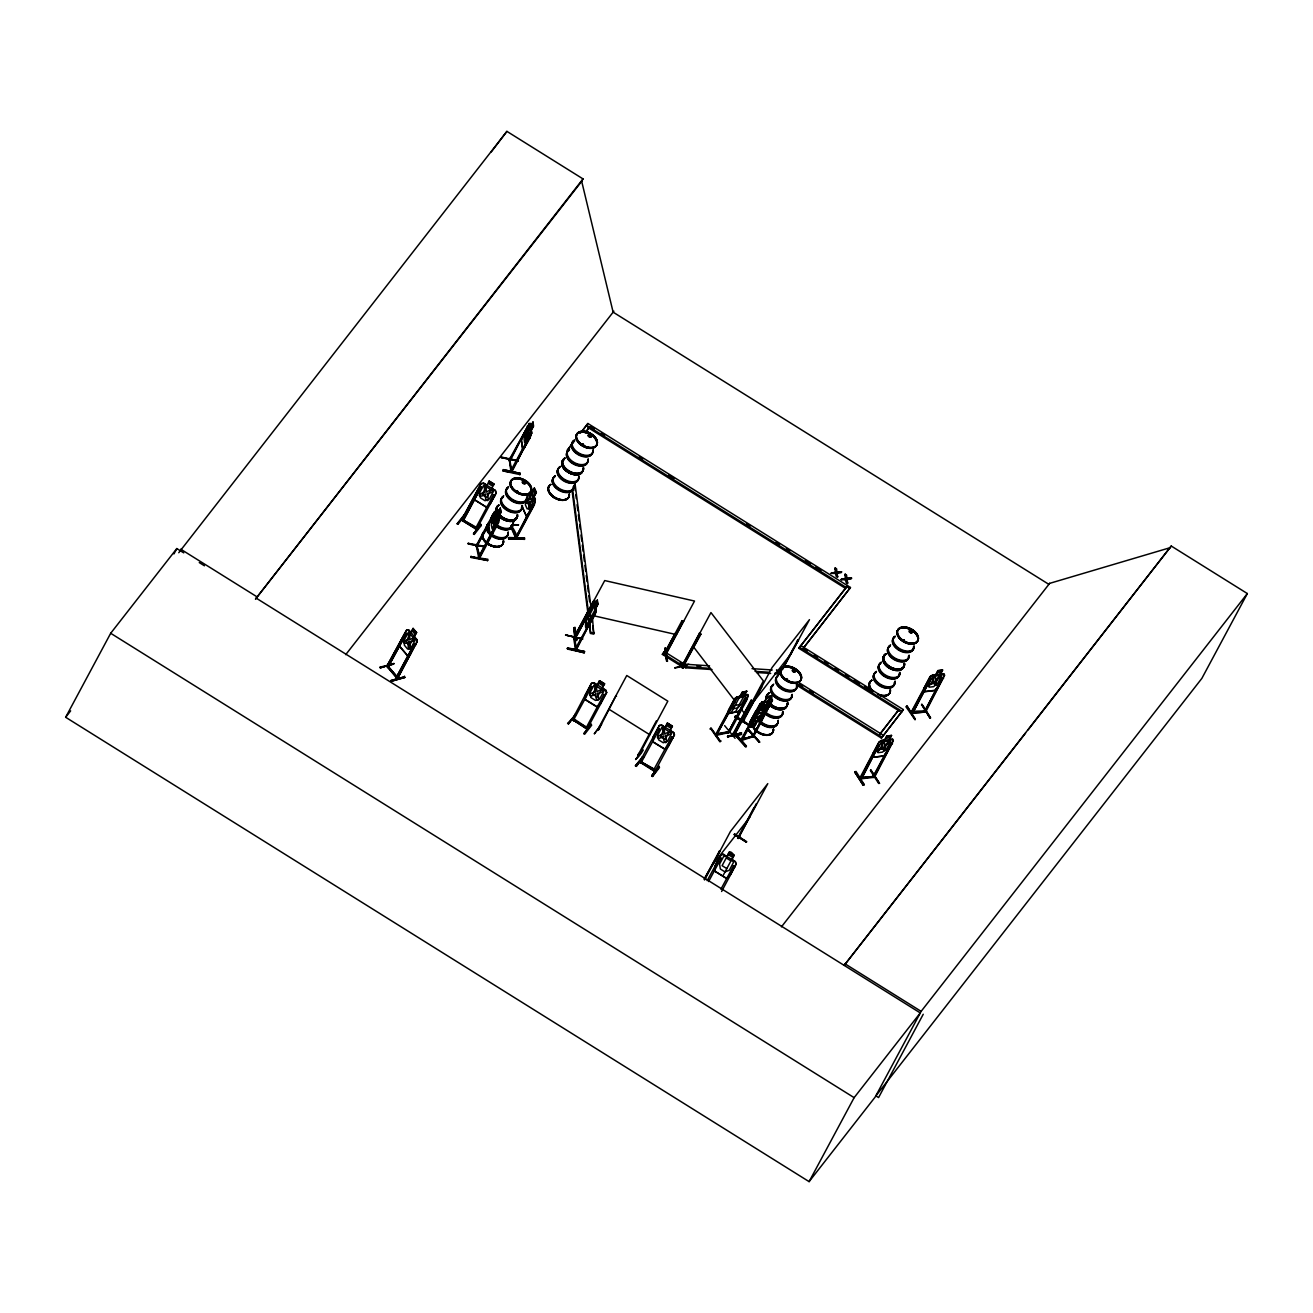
<?xml version="1.0" encoding="UTF-8"?>
<svg xmlns="http://www.w3.org/2000/svg" width="1313" height="1313" viewBox="0 0 1313 1313"><rect width="100%" height="100%" fill="white"/><g stroke="black" fill="none" stroke-linecap="round" stroke-linejoin="round"><path stroke-width="1.5" d="M471.121 556.154L470.875 557.467L487.632 560.536L470.842 556.679M473.599 533.849L474.272 534.407L481.28 525.43M473.845 533.373L480.788 524.281L481.264 525.512M480.607 524.872L473.648 533.997M480.853 524.396L473.402 533.948L474.272 534.407M591.129 724.71L583.858 733.639L584.712 734.18L591.736 725.104M651.839 775.95L658.847 766.89M652.085 775.409L659.11 766.365M652.512 776.492L658.913 767.055M535.146 499.4L535.064 502.223L529.139 513.235L526.349 515.796M536.377 492.408L533.849 496.527L534.079 500.056L529.943 507.77L527.202 508.919L525.381 504.898L526.185 499.432L530.321 491.719L532.028 492.506L534.44 488.091L536.377 492.408L534.161 496.544L535.146 502.305L515.96 538.428L515.221 537.001L516.14 537.263M597.842 729.618L599.483 728.469L597.743 729.601L626.761 675.506L667.825 701.158L638.939 755.221L638.102 754.827L638.742 753.465L639.595 753.99M638.857 753.613L639.759 753.58M638.939 755.221L638.102 754.827M509.214 459.501L511.709 471.991M510.15 459.665L510.068 461.011L509.936 459.369C509.805 456.185 511.397 461.339 509.362 460.6M575.127 649.032C578.59 649.754 575.406 645.881 575.471 650.198L593.886 615.469L575.127 649.032C576.719 655.482 572.435 631.602 573.929 639.004L593.821 601.748L594.822 601.846M596.168 611.267L576.194 650.116M516.928 491.915C515.828 489.01 519.636 492.818 516.616 491.998M516.551 491.325L517.453 490.75M523.001 481.756L523.083 482.839M524.905 483.069L524.232 482.987M582.053 444.516L583.579 444.582L582.529 445.156M583.251 444.139C583.924 447.257 583.267 442.612 581.889 444.467M591.096 435.834L588.798 435.424L589.521 436.113M786.651 679.297L786.897 680.216M787.423 679.904L786.274 679.182M792.871 670.73L794.89 670.598M793.774 670.204L795.022 671.107M903.754 639.808C905.182 641.368 902.474 639.874 903.935 639.776M909.712 631.126L910.648 632.357M911.107 632.538L911.698 631.783L910.204 630.617M911.993 631.553L911.091 632.177L910.172 630.979M879.497 783.434L870.7 769.763L879.513 783.352M921.89 704.342L930.622 717.948L921.857 704.277L929.801 718.047M922.284 704.868L921.447 704.983M930.064 717.932L921.693 704.884M498.628 513.728A11.341 7.025 28.2 0 0 509.575 519.964A11.292 6.992 28.2 0 0 517.552 516.206A11.341 7.025 28.2 0 1 509.575 519.964A11.292 6.992 28.2 0 1 498.661 513.728L498.924 513.35M503.076 470.924L519.915 474.584M503.01 470.399L503.322 469.611L520.145 473.369L519.866 474.732M503.322 469.693L520.145 473.419M567.446 648.31L584.236 652.233L567.347 648.392L584.548 651.445L584.269 652.856L567.347 648.392M584.301 652.758L567.446 649.065M584.548 651.543L567.692 647.834M477.653 544.682L477.834 545.568M478.49 557.122L498.431 519.915L498.743 516.452L501.074 512.316L500.237 508.115L500.877 512.283L498.563 516.403L498.891 522.114L479.475 558.37L478.408 557.106L478.802 558.288L496.56 523.395L496.79 524.56M496.396 509.723L476.553 546.93C475.536 541.892 480.968 561.094 479.573 556.105M491.866 488.42L495.395 490.471L496.133 493.048L490.258 504.028L486.417 507.261L474.567 499.859L475.027 494.656M490.11 503.897L486.368 507.048L474.633 499.761L475.29 494.64M600.648 703.817L596.873 706.952L585.024 699.534L585.565 694.249M653.529 736.675L653.004 741.812L664.69 748.984L668.35 745.932M724.628 725.629L735.099 738.316M730.274 875.164L726.417 878.43L714.551 871.028L715.027 865.825L721.05 854.632L723.611 854.287C729.962 861.459 726.45 845.162 734.148 855.354L731.866 859.572L733.475 862.46L729.339 870.191L725.039 871.914L720.328 868.976L719.573 864.085L723.709 856.371L726.975 856.568M714.748 870.962L715.027 865.825M717.866 733.901L717.111 735.214L715.47 734.985L734.935 698.844L740.187 696.497L742.403 692.361M727.665 732.277L729.618 730.701L729.47 732.523L747.409 698.811L745.817 698.647L728.141 732.687L748.361 695.923L747.573 694.577L744.373 695.316M729.388 732.473L715.815 735.428L733.983 701.799L735.214 701.519L733.983 701.799M748.197 729.93L759.209 742.354M759.472 741.894L748.41 729.371L759.767 742.272L747.967 730.077M391.11 680.577L404.322 676.934M404.289 676.835L390.913 680.495M595.675 608.444L595.199 611.891L591.063 619.605L589.028 620.852L588.519 616.995L590.029 611.628L594.165 603.898L595.281 604.243M872.505 757.306L883.797 755.927L887.44 751.627L883.846 756.042L872.505 757.306L873.145 753.186M872.702 757.158L873.227 753.334L879.054 742.173L881.4 740.483L878.922 742.124L859.654 778.396L861.853 776.935L861.312 778.773M924.27 687.717L923.63 691.836L934.971 690.572L938.664 686.289L944.507 675.063L943.768 673.766L932.525 675.145M924.352 687.864L923.827 691.672L934.823 690.31L938.664 686.289M727.615 736.741L741.681 734.312L727.583 736.659L741.55 732.999L727.845 736.101M510.117 460.781L527.908 426.151L509.247 459.731L509.969 458.385M511.479 469.726L512.382 470.99L510.741 470.793L528.909 437.229L529.648 438.509L528.909 437.229M576.079 650.181L574.979 638.249M742.419 707.001L738.809 711.416L728.206 713.698L728.649 709.759L728.387 713.533M728.206 713.698L728.912 709.726M400.744 640.892L399.595 646.472L407.867 656.172L411.002 653.382M753.038 718.736L762.984 715.569L766.398 711.006L763.017 715.667L753.153 718.868L753.925 715.224M753.153 718.868L753.957 715.011M768.039 707.674L768.958 703.965L759.111 707.165L755.615 711.712M511.66 471.137L511.643 472.237L531.765 433.175M596.135 611.267L595.314 614.008M508.656 538.855L524.511 539.298L508.64 538.937L524.281 538.576L508.443 538.297L508.673 537.509L524.544 538.051M635.984 758.963C640.531 756.157 649.738 739.613 635.59 759.571M860.458 777.148L862.231 777.509M861.492 778.806L879.152 744.635L877.823 744.783L860.179 778.954L860.31 777.165M873.408 775.622C871.799 780.775 876.329 773.029 875.049 776.098M925.484 711.285L910.779 712.926L930.178 676.704M910.927 712.91C911.698 709.217 915.621 713.419 911.058 713.369L929.227 679.757L930.556 679.609L929.227 679.757M911.583 711.679L913.356 711.974M924.762 710.152L926.436 710.596L925.747 709.956L924.368 712.023L942.012 677.853L943.341 677.705L925.78 711.744M924.615 711.055C897.682 710.793 923.975 715.06 926.272 710.53M397.429 676.129L396.592 676.458L388.369 666.627L397.658 677.262C398.889 680.987 395.738 672.65 397.297 678.739L416.795 642.205L397.642 678.476L386.843 666.216L406.702 629.797L408.704 629.797L416.779 639.447L416.943 642.287L416.779 639.447M388.566 666.265L387.499 665.002M388.271 666.036L387.68 667.398L388.878 665.855M728.649 709.759L734.706 698.68M739.843 696.432L736.921 697.055L747.573 694.577M761.212 686.814L742.501 721.313L761.753 687.142L760.588 687.618M743.224 720C745.965 717.21 741.418 724.645 744.471 719.705M743.815 720.935L742.961 720.394M780.004 672.929L780.595 671.993M738.349 838.416C737.578 835.741 737.808 840.041 739.088 837.234M738.891 837.349L739.564 836.315L738.924 837.842M523.477 434.636L521.294 440.118L529.418 423.722M585.762 618.242C591.851 597.431 579.837 639.398 589.373 625.086M733.048 733.901L734.049 735.182L735.05 733.573C734.361 730.898 731.472 734.509 733.934 735.05L752.431 701.355L751.069 700.305L733.048 733.901L734.525 735.083L763.378 680.938L710.957 612.564L681.89 666.446M735.099 733.672C731.915 731.948 737.102 733.573 733.688 734.952M734.443 734.903L733.524 733.786L751.545 700.19M746.473 841.961L734.492 834.494M516.846 491.636L517.896 491.702L517.027 491.308M523.247 481.444L522.951 482.626M583.251 444.943L582.381 444.828M582.611 444.188L581.938 444.812L583.185 445.353M786.618 679.494L787.258 679.379M794.201 671.271L795.038 670.828M904.28 639.874L903.131 640.432M909.942 630.667L909.811 631.717M911.977 631.734L912.075 631.323M1025.551 733.114L844.177 965.4L1171.245 546.027L1247.35 593.558L921.135 1011.355L875.246 1096.929L809.103 1181.634L65.65 717.275L110.686 633.276L176.828 548.555L183.738 552.871M173.956 553.922L176.828 548.555M178.765 552.724L506.9 131.366L583.005 178.896L581.692 181.342L255.461 599.138L583.005 178.896M506.9 131.366L491.292 151.914M380.36 667.857L393.949 663.508L380.36 667.857L379.818 667.102L393.572 664.197M464.211 514.762L457.137 523.805L458.27 523.608M461.388 520.079L481.198 483.627M457.991 524.33L465.376 514.663L457.154 523.772M480.952 487.369L479.803 486.187L481.198 487.057L462.931 520.966M463.095 521.064L481.198 487.057M386.81 666.397L405.323 632.505L406.275 633.637L387.909 667.496L386.728 666.085M388.402 667.316L387.466 665.166M406.784 629.994L400.875 641.007L399.891 646.39L407.851 655.926M387.795 667.365L406.275 633.637M518.356 460.666L501.172 457.679L501.533 456.94M486.91 485.498L489.109 481.018L494.164 484.185L491.636 488.452M413.021 628.385L416.631 632.489L414.268 636.674L415.22 640.088L411.084 647.801L407.572 649.032L404.338 645.159L404.388 639.776L408.524 632.062L410.985 632.751L413.168 628.353L410.953 632.489M509.477 460.765L529.254 423.492L530.419 423.525L531.683 433.241M510.068 461.011L510.527 458.385M475.913 527.481L475.322 528.844L493.491 494.738L494.87 495.608L493.491 494.738M525.216 446.88C513.088 461.963 534.851 436.54 531.092 430.303L533.308 426.167L533.012 422.08L530.55 426.446L530.419 423.525M396.198 677.623L414.252 643.862L415.663 644.88L414.252 643.862M532.963 422.343L525.577 433.503L524.084 438.887L524.626 442.744L526.694 441.513L530.829 433.799L531.191 430.303L533.587 426.216L533.012 422.08M396.263 677.606L414.711 643.731M468.281 543.73L485.006 546.881L468.199 543.992L468.544 543.237M396.772 677.36L397.593 676.195M476.324 527.169C479.672 527.826 474.535 531.158 477.44 528.4M476.422 529.467L496.133 493.048M529.484 437.36L511.069 472.106L529.057 438.378M404.502 676.146L404.716 677.541M500.237 508.115L497.791 512.497L497.479 509.542L496.216 509.493L476.373 546.766L495.116 513.301L494.312 512.037L476.274 545.519M500.187 508.394L497.972 512.53L496.823 511.807L492.687 519.538L491.325 524.937L492.096 528.844L494.295 527.629M520.145 473.337L503.043 471.006M497.151 523.51L478.785 558.156L476.291 545.65M511.184 526.48L511.84 525.266L511.233 526.759L515.073 535.277M515.911 517.782L513.071 523.083A11.522 7.139 28.2 0 1 507.458 529.073A11.522 7.139 28.2 0 1 495.625 524.691M534.26 488.091L532.225 492.227L530.895 489.289M512.283 525.348L518.602 524.806L511.955 524.609M515.845 536.984C521.113 539.528 502.764 510.823 515.763 536.098M529.188 512.365L515.911 537.115L516.551 538.182M531.076 508.82L532.98 505.292M515.664 538.149L516.501 535.753M533.915 503.519L534.457 504.701L516.469 538.166M567.003 451.36L567.561 450.31M524.544 537.985L524.478 539.397M585.975 426.282L586.534 425.248L846.114 587.371L845.556 588.421L587.699 427.365M804.393 646.833L850.463 587.502L587.896 423.492L582.233 431.074M565.969 635.032L582.48 639.316M565.509 635.082L582.808 638.84L565.985 635.082M575.488 640.416L576.801 639.923L575.028 627.302L573.748 627.811L575.734 647.933M594.789 601.731L593.739 601.6L573.83 638.939L592.508 605.391L591.769 604.128L592.508 605.391M584.63 620.672L577.129 635.016L575.636 634.622L604.719 580.559L694.528 601.042L665.576 655.056L663.984 654.284M577.392 634.524L585.647 619.309M586.353 621.049L597.448 600.189L594.986 604.554L594.641 601.797M576.801 639.923L573.814 627.745L575.619 640.35M595.856 611.3L595.495 608.411L597.71 604.275L597.202 600.418M597.267 600.139L597.973 604.308L586.862 624.988M589.373 624.939L595.281 613.926M592.54 618.948L593.804 634.163L590.522 633.424L589.783 622.247M575.455 714.797L567.593 723.479L568.792 723.299M571.844 719.754L572.878 718.145M568.447 724.021L575.849 714.338L574.733 714.469M586.468 727.254L572.222 719.376M573.19 720.607L591.654 686.748L590.013 686.19L591.654 686.748M573.551 720.755L574.438 719.147L572.731 718.145M597.448 685.091L594.182 684.894L590.046 692.608L590.801 697.482L595.511 700.436L599.811 698.697L603.947 690.983L602.158 688.028L604.62 683.86L599.565 680.708L597.349 684.844M599.565 680.708L597.366 685.189L594.001 683.088M604.308 683.991L602.093 688.127L605.621 690.343M588.126 727.697L586.78 726.86L585.532 728.239L586.189 727.008L588.142 727.763L586.845 729.191L587.896 728.075M585.811 728.485L603.947 694.429L605.326 695.299L603.947 694.429M606.475 692.575L600.484 703.686L596.906 706.64L585.221 699.484L585.746 694.331L591.654 683.302L594.083 682.99M587.009 729.207L606.672 692.624L605.851 690.146L594.083 682.809L591.441 683.252L572.123 719.934M594.395 733.606L601.321 724.809M616.519 696.35L616.06 695.611L598.482 730.044L598.17 729.207M665.412 652.627L665.231 647.867L666.791 661.096M665.314 647.949L666.856 661.145M662.359 654.383L662.934 653.332L684.221 666.643L685.583 664.887L664.296 651.593L662.359 654.383L683.663 667.693L685.583 664.887M663.721 652.643L664.296 651.593M664.28 653.365L675.259 633.26M666.397 653.874L663.869 654.678L682.005 620.672L683.581 621.459L682.071 621.115M665.412 655.072L666.233 653.825M683.531 621.016L666.167 653.398L664.345 653.808M688.783 664.247L674.833 667.759M699.534 633.096L681.529 666.692L682.415 667.956L700.912 634.146L699.534 633.096L700.912 634.146M682.514 667.972C685.419 666.577 681.792 664.214 681.414 666.561M682.251 666.676L682.711 665.281M682.941 667.578L682.547 665.231M700.436 634.245L682.251 667.726M709.578 665.822L685.32 664.23L684.762 665.281L685.763 667.825L712.04 669.564M683.663 667.693L684.221 666.643M638.167 754.877L656.418 720.821M638.709 755.205L639.398 753.941M685.763 667.825L685.32 664.23M636.247 766.365L643.633 756.682L636.247 766.365L635.394 765.824L643.6 756.665M671.731 736.774L673.126 737.643L671.731 736.774L653.316 770.583L654.219 769.041L655.679 769.812L654.793 771.634L674.455 734.968L673.635 732.49L661.801 725.236L659.307 725.482L653.283 736.691L652.807 741.878L664.739 749.198L668.514 746.063L674.258 734.919M640.892 760.654L641.991 761.261L641.121 763.083L640.925 760.604L639.628 762.032L659.454 725.646M659.438 729.092L657.797 728.534L659.438 729.092L640.974 762.951M665.149 727.189L667.365 723.053L672.404 726.204L670.122 730.438L671.747 733.327L667.595 741.041L663.295 742.781L658.584 739.826L657.829 734.952L661.965 727.221L665.231 727.435M667.447 723.299L665.166 727.533L661.801 725.416M672.174 726.237L669.876 730.471L673.405 732.687M653.316 770.583L654.613 769.155M651.642 775.983L659.06 766.316L659.503 767.531L652.495 776.508L652.052 775.31M710.94 728.19L720.542 741.517L711.039 728.108L709.923 728.978M716.159 735.428L717.653 733.425M716.668 734.64L734.87 701.076M731.111 712.861L742.222 692.115L746.851 691.278L742.321 692.263M735.428 711.974L746.506 691.311M746.736 691.147L744.405 695.595L747.573 694.905M720.985 740.909L719.852 741.779L710.694 728.649M734.656 717.21L735.428 715.995L750.494 726.253L734.738 717.079M728.141 732.687L748.213 695.742M729.601 730.619L729.191 731.932L715.716 734.853M727.976 737.364L727.796 735.953M733.704 733.901L734.427 732.67M735.543 733.507L734.459 734.443L746.227 746.703L735.543 733.507L746.49 746.096M743.109 721.559L772.077 667.546L809.465 619.654L782.466 669.663M762.246 718.703L750.215 723.824L749.707 722.56L755.484 711.564M741.172 739.022L740.516 740.237L741.369 738.858M759.866 703.998L749.542 722.659M753.137 735.756L754.351 735.313L740.647 740.204L762.016 702.045L759.866 704.113M741.221 740.647L759.045 707.034L760.194 706.657L758.651 706.591L768.794 704.129M759.817 706.23L741.271 740.713C741.336 736.445 752.989 738.759 754.351 735.313M831.506 572.665L835.725 573.469L831.129 573.371L835.872 571.926L835.199 567.922L836.447 568.693L836.562 572.534L841.617 571.926L836.939 571.828M831.129 573.371L835.495 572.616L835.199 567.922M756.058 714.305L759.932 710.317L764.068 702.636L767.974 701.372L760.03 719.376L757.141 721.395L755.041 725.662L750.855 727.041L753.071 722.905M750.855 727.041L753.17 722.577L750.232 723.529L749.838 722.692M742.108 740.368L761.967 703.308L764.806 701.257L766.956 697.022C778.593 693.083 767.449 703.62 762 702.16M797.352 640.547L798.517 640.071L779.725 673.323L780.48 672.026M764.921 701.388L767.071 697.17L771.273 695.808M782.548 668.514L797.976 639.726M836.562 572.534L836.447 568.693M754.86 725.433L757.076 721.313L762.016 718.556L767.924 707.543M768.844 700.124L771.158 695.677M835.725 573.469L837.448 577.326L837.169 572.681L841.617 571.926M836.217 576.555L836.102 572.78M899.717 711.318L798.813 648.277L847.476 585.631L846.918 586.681L849.905 588.552M752.595 736.97L770.042 702.915L771.191 702.537L753.564 736.626M800.175 646.538L800.733 645.487L903.377 709.611L881.384 738.087L796.138 684.844M837.448 577.326L837.169 572.681M772.471 700.059L752.365 737.053L772.471 700.059L771.798 698.877M803.162 648.409L850.463 587.502M841.502 578.918L845.72 579.706L841.124 579.607L845.867 578.163L845.195 574.158L846.425 574.946L846.557 578.77L851.595 578.163L846.934 578.081M841.124 579.607L845.49 578.869L845.195 574.158M846.557 578.77L846.425 574.946M845.72 579.706L847.443 583.563L847.164 578.918L851.595 578.163M846.212 582.791L846.097 579.017M847.443 583.563L847.164 578.918M704.457 878.578L720.082 851.119L718.917 851.595M704.113 879.562L719.54 850.791M704.638 879.891L730.405 831.523L767.793 783.631L738.136 838.547L756.304 803.72M707.198 880.678L721.182 854.796M708.593 881.548L721.165 858.242L719.524 857.701L721.165 858.242M726.893 856.667L729.191 852.432M737.594 838.219L753.76 808.119M722.823 876.05L733.901 855.387M720.935 889.18L733.491 865.874L734.886 866.744L733.491 865.874M733.885 834.444L746.358 842.158L734.722 834.034M730.258 875.197L736.002 864.052M721.608 891.494L736.216 864.085M881.384 738.087L903.377 709.611M882.763 736.347L883.321 735.296L799.814 683.137M861.279 778.215L861.541 776.886L862.05 777.788L873.49 776.525L861.755 777.345M861.574 778.675L879.152 744.635M881.4 740.483L884.535 740.138L886.751 736.002L891.576 735.461L886.833 736.15L884.716 740.401M901.457 712.401L902.015 711.351L799.371 647.243M864.315 784.452L863.166 785.24L854.861 772.11L855.994 771.404L864.217 784.518M891.33 735.625L889.114 739.761L890.788 740.86L886.652 748.574L882.467 752.152L877.97 752.661L877.33 749.625L881.466 741.894L884.535 740.138M889.213 739.892L891.576 735.461M875.311 775.999L874.425 777.394L892.216 743.174L890.887 743.322L872.948 776.771M873.014 777.394L891.182 743.782L892.512 743.634M887.293 751.627L893.201 740.614M875.016 775.54L874.015 776.722L893.382 740.548L892.643 739.235L889.443 739.744M930.047 676.655L932.624 675.145L930.047 676.655L924.188 687.897M930.277 679.166L912.699 713.189M912.535 713.271L930.556 679.609M943.719 674.045L940.338 674.422L942.701 669.991L937.876 670.533L935.742 674.8L932.591 676.425L928.455 684.139L929.095 687.175L933.592 686.683L937.777 683.105L941.913 675.391L940.239 674.275L942.455 670.155L938.056 670.795L935.824 674.931L932.607 675.276M878.692 783.516L870.322 770.468M915.095 719.672L907.02 705.951L905.921 706.706L914.948 719.606M923.843 711.465L924.5 710.251M924.483 711.958L925.189 710.809M924.286 711.909L942.307 678.312L943.637 678.164M944.605 675.21L925.14 711.252M809.103 1181.634L854.139 1097.652L920.282 1012.93L256.232 598.154M1028.079 729.88L1171.245 546.027M923.236 1014.26L878.578 1097.553L875.886 1095.879M1247.35 593.558L1201.838 678.427L875.623 1096.224M735.05 716.668L750.527 726.155M750.79 725.679L735.411 716.028M742.764 739.137L741.32 738.792M576.226 632.817L578.048 633.293M389.025 666.151L388.205 666.052M398.413 677.377L397.954 677.508M598.695 727.993L599.237 728.781M594.362 733.819L601.617 724.136M755.746 711.679L759.144 707.28M65.65 717.275L70.639 710.875M345.696 654.678L613.893 311.197M461.667 520.243L480.985 483.561L483.627 483.118L486.893 485.154M477.029 529.303L461.536 520.096L476.619 529.516M494.164 484.185L489.043 481.116M495.937 492.999L495.395 490.471M476.356 527.12L475.536 527.678L463.555 520.194L477.489 527.924M572.829 442.793L567.282 450.228L574.749 440.659M580.297 433.224L587.896 423.492M585.696 431.829A11.39 7.057 28.2 0 1 596.332 445.698A11.39 7.057 28.2 0 1 578.114 441.545A11.39 7.057 28.2 0 1 585.696 431.829A11.39 7.057 28.2 0 1 596.332 445.714A11.39 7.057 28.2 0 1 578.097 441.562A11.39 7.057 28.2 0 1 585.68 431.846L589.537 427.102L585.221 432.945M572.32 719.475L587.075 729.207M574.454 719.212L586.369 727.172M604.62 683.86L599.499 680.807M606.672 692.624L605.703 690.244M583.858 733.639L591.277 723.988M659.307 725.482L661.867 725.137M667.365 723.053L672.404 726.204M642.517 756.813L635.443 765.774M673.635 732.49L674.455 734.968M654.366 769.139L641.811 762.229L655.679 770.419M754.056 701.142L791.444 653.25M780.677 671.173L778.74 673.979L774.703 673.7M780.103 672.223L778.74 673.979L778.297 670.369L779.315 672.929L775.261 672.666M798.813 648.277L845.687 588.257M712.385 865.119L749.772 817.228M721.05 854.632L723.611 854.468L735.296 861.722L736.117 864.217L735.395 861.607L731.768 859.375M714.551 871.028L726.499 878.315L730.094 875.065M734.148 855.354L729.027 852.285M781.448 926.847L1049.645 583.366L1170.408 547.603M727.993 713.533L738.776 711.301L742.272 706.821M587.009 627.926L589.553 624.972M734.476 734.41L745.538 746.9M735.116 734.131L746.244 746.555M594.477 605.9L594.986 609.839M490.356 535.737L499.416 519.308M492.933 533.029L490.307 535.983L488.436 526.103M730.192 731.226L728.813 731.456M756.239 717.374L752.316 721.674L757.782 716.75C756.124 722.413 762.016 718.769 759.209 715.503M915.342 719.048L906.988 706M863.183 785.207L854.911 772.093M863.97 784.993L854.796 772.192M501.221 457.466L518.044 461.191M530.288 499.104L530.37 499.514C534.522 495.149 535.54 502.173 530.288 501.517L528.958 509.263L529.434 501.533C525.233 506.408 523.985 499.104 529.5 499.711L530.813 492.293L530.386 499.317M521.753 505.915L526.332 516.042L529.32 513.252M411.035 653.168L407.867 656.172M738.71 836.086L739.564 836.315M523.05 482.708L525.167 482.889M590.85 436.49L588.733 435.818L590.128 434.816M582.48 444.352L582.726 444.565M518.225 525.282L512.251 525.069M577.228 634.95L575.947 634.753M736.987 696.842L734.541 698.861L737.085 696.875M743.847 720.328L743.142 719.803L744.422 719.573M393.539 663.968L380.261 667.595M568.447 723.775L575.8 714.321M477.768 545.683L476.98 545.404M716.373 733.622L728.945 731.85M573.748 637.724L593.722 600.55L595.232 600.878M590.834 436.359L589.783 436.244M523.46 481.362C519.8 482.577 527.728 485.334 524.773 481.855M524.79 483.102L524.166 481.756M794.841 671.583L793.971 671.714M786.651 679.084L786.257 679.166M787.127 680.15L787.587 679.248L786.356 679.806M904.575 641.023L902.983 640.563L904.05 639.792M904.378 641.286L904.132 640.17M874.392 777.312L860.294 778.888M750.724 726.893L755.041 725.662M762.016 702.045L764.855 701.306M771.584 702.98L770.042 702.915M752.694 735.116L753.58 734.837M741.024 740.63L753.564 736.577M416.631 632.489L414.071 636.674L416.5 639.579M463.67 519.866L462.045 518.848M674.8 668.022L682.005 666.577L682.858 667.595M683.548 666.085L686.863 665.346M747.409 698.811L745.817 698.647M728.994 731.489L729.7 730.734M727.435 736.659L741.533 732.933M739.334 697.728L743.535 696.793M735.198 705.442L739.416 704.539M836.791 573.387L841.239 572.632M846.787 579.624L851.218 578.869M481.132 483.726L483.545 483.397M924.729 710.07L925.993 710.087M910.992 712.762L912.404 712.746M925.616 711.761L911.419 713.419M881.4 740.614L892.643 739.235M878.118 745.242L879.431 745.095M860.524 777.001L861.541 776.886M873.605 775.556L874.622 775.441M859.802 778.379L873.966 776.656M589.57 434.767A1.756 1.1 28.2 0 0 588.388 436.277A1.756 1.1 28.2 0 0 591.211 436.917A1.756 1.1 28.2 0 0 589.57 434.767L588.29 435.227L588.897 436.179M590.079 436.786L590.948 435.982L589.98 435.095M523.099 481.346L523.772 481.444A1.756 1.1 28.2 0 1 525.397 483.578A1.756 1.1 28.2 0 1 522.574 482.938A1.756 1.1 28.2 0 1 523.756 481.428M524.478 483.02L523.116 481.969L524.248 483.086M517.092 490.685L516.239 491.669M909.958 630.437L911.468 630.782M793.068 669.646L794.004 669.679M793.758 669.745L793.052 671.14M574.503 627.877L576.423 640.629M462.274 518.471L463.522 519.751M639.874 761.721L655.089 771.174M728.846 731.932L728.338 732.72M529.237 423.672L530.354 423.722M496.216 509.69L497.414 509.739M535.425 499.334L530.994 490.192M534.457 504.701L533.373 503.503L516.058 537.263M526.332 516.042L521.885 505.882M486.992 485.4L483.726 485.203L479.59 492.917L480.345 497.808L485.055 500.745L489.355 499.022L493.491 491.308L491.702 488.354M752.021 668.645L772.241 669.975M696.891 666.085L700.929 666.348M686.338 666.774L710.596 668.383M755.057 671.32L769.205 672.256M756.518 672.502L770.665 673.438M589.389 434.948L591.227 435.883M523.444 481.329L523.838 481.379M910.894 630.568L909.449 630.732L910.106 632.111M911.074 632.062L912.026 631.963L909.876 632.144M794.004 669.778L792.461 670.172L793.774 671.55M794.513 671.419L793.626 671.14M495.116 513.301L494.312 512.037M468.052 543.287L485.301 546.438M477.029 546.06L479.179 554.119M487.55 560.011L470.727 556.761L487.845 559.24L487.599 560.618M528.072 427.283L527.334 426.019M501.074 456.99L518.372 460.715M509.953 460.01L511.331 469.824M512.136 469.742L511.561 470.711M664.854 648.573L665.789 648.786L667.513 661.391M594.887 601.649L596.053 611.333M594.691 615.978L676.523 634.639M591.096 632.374L594.362 633.112M743.273 720.312L742.567 721.214M397.1 678.575L386.843 666.216M910.877 630.47L912.338 632.226L910.582 632.603M793.725 669.728A1.756 1.1 28.2 0 1 795.383 671.862A1.756 1.1 28.2 0 1 792.56 671.222A1.756 1.1 28.2 0 1 793.725 669.728L794.267 669.86M793.709 671.616L795.481 671.14L793.331 671.616M585.91 727.911L587.485 728.994M653.792 770.37L655.269 771.338L655.679 769.812M654.662 771.486L639.792 762.131M716.783 734.64L737.085 698.221L740.105 696.382M751.922 722.019L753.285 722.724M768.712 699.993L770.075 700.682L765.939 708.396L762.065 712.385L757.929 720.066L754.023 721.346L758.159 713.616L762.082 712.352L758.143 713.665L757.831 711.022M794.217 669.794L795.383 670.845M515.812 538.248L510.675 526.743M744.29 695.447L745.817 696.333L741.681 704.047L737.643 707.855L733.425 708.757L732.949 705.934M574.585 637.773L574.257 636.477L575.176 636.805M739.482 836.414L738.251 836.988M734.738 834.182L746.736 841.666M1049.53 583.3L1048.874 584.351L613.122 312.166L581.692 181.342M834.822 568.627L836.069 569.399M844.817 574.864L846.064 575.636M836.594 575.849L837.825 576.62M846.59 582.086L847.821 582.857M590.801 426.709L594.264 428.875M601.173 433.192L604.636 435.358M639.25 456.973L642.714 459.14M668.662 475.339L673.864 478.589M746.539 523.985L750.002 526.152M775.967 542.367L779.43 544.518M786.339 548.85L789.802 551M805.378 560.733L810.564 563.983M815.767 567.216L820.953 570.466M803.654 648.72L807.134 650.887M814.093 655.236L817.572 657.403M824.531 661.752L828.011 663.918M834.97 668.268L838.449 670.451M845.408 674.8L848.887 676.966M854.106 680.232L859.326 683.482M864.545 686.748L869.764 690.014M483.545 483.217L495.313 490.57M799.24 684.188L802.719 686.354M809.678 690.704L813.157 692.87M798.452 684.877L881.959 737.036M464.146 514.827L465.015 515.353M680.118 662.868L685.025 665.937M608.756 709.102L649.804 734.755M642.402 756.846L643.255 757.388M572.501 718.539L573.847 719.376M640.284 760.801L642.238 761.556L641.401 762.623M572.238 719.475L587.19 728.748M730.947 860.885L726.237 857.947L722.101 865.661L726.811 868.599M845.03 963.824L921.135 1011.355M180.685 549.162L256.774 596.693M199.264 562.571L204.451 565.805M110.686 633.276L854.139 1097.652M477.111 545.519L476.849 544.304L477.735 544.698M590.423 434.964L590.981 436.884L588.552 436.113M510.987 471.925L509.313 459.616M752.743 736.117L742.781 739.334M413.053 628.664L416.287 632.538M408.54 630.027L410.838 632.8M404.864 632.62L405.815 633.769M388.139 664.985L389.025 665.986M751.069 700.305L751.955 701.454M728.469 731.833L717.817 734.213M692.952 646.16L734.131 699.878M741.615 709.644L745.357 714.535M943.62 673.914L944.408 675.276M747.458 694.758L748.18 696.005M771.667 699.041L772.29 700.157M534.243 488.37L536.065 492.391M515.911 536.016L516.403 536.919M497.299 509.51L499.334 519.374M488.633 526.136L490.537 535.77M533.029 426.216L532.684 423.722L532.29 427.595M665.74 655.089L666.577 661.178M593.886 615.469L594.05 616.601L593.312 615.337M597.431 604.308L597.103 601.83L596.693 605.687M575.012 483.414L590.965 606.819M574.454 484.464L575.242 490.537M575.767 494.591L576.292 498.628M577.064 504.701L577.851 510.773M578.376 514.811L579.164 520.884M579.69 524.921L580.198 528.975M580.986 535.048L581.774 541.104M582.299 545.158L583.087 551.23M583.612 555.268L584.383 561.34M584.909 565.394L585.696 571.45M586.222 575.504L587.009 581.577M587.535 585.614L588.306 591.687M588.831 595.725L589.619 601.797M592.754 626.071L593.542 632.144M590.292 613.68L590.801 617.537M572.534 488.748L588.47 612.137M571.959 489.798L587.912 613.187M589.488 625.333L590.522 633.424M585.844 618.193L587.239 627.975M521.573 507.031A11.341 7.025 28.2 0 1 508 510.97A11.341 7.025 28.2 0 1 502.961 497.414M522.016 506.539A11.522 7.139 28.2 0 1 508.246 510.527A11.522 7.139 28.2 0 1 503.109 496.774M517.388 514.827A11.341 7.025 28.2 0 1 510.593 520.621A11.308 7.008 28.2 0 1 498.333 514.319A11.341 7.025 28.2 0 0 510.593 520.621A11.308 7.008 28.2 0 0 517.338 514.86M517.601 514.499A11.39 7.057 28.2 0 1 510.79 520.325A11.39 7.057 28.2 0 1 498.48 513.957M497.184 511.824A11.39 7.057 28.2 0 1 498.924 504.849M526.89 499.252A11.522 7.139 28.2 0 1 511.906 500.516A11.522 7.139 28.2 0 1 508.082 487.5M522.426 505.489A11.357 7.041 28.2 0 1 508.837 509.428A11.357 7.041 28.2 0 1 503.765 495.854M526.562 497.775A11.357 7.041 28.2 0 1 512.973 501.714A11.357 7.041 28.2 0 1 507.901 488.141M522.279 506.063A11.522 7.139 28.2 0 1 508.508 510.051A11.522 7.139 28.2 0 1 503.371 496.281M527.252 496.79A11.522 7.139 28.2 0 1 513.481 500.795A11.522 7.139 28.2 0 1 508.344 487.025M527.366 496.216A11.341 7.025 28.2 0 1 513.81 500.155A11.341 7.025 28.2 0 1 508.755 486.598M507.31 535.409A11.341 7.025 28.2 0 1 492.556 536.656A11.341 7.025 28.2 0 1 488.781 523.838M507.852 532.963A11.522 7.139 28.2 0 1 492.769 536.213M490.406 534.44A11.522 7.139 28.2 0 1 488.945 523.181M503.24 541.219A11.341 7.025 28.2 0 1 489.683 545.141A11.341 7.025 28.2 0 1 484.612 531.634A11.341 7.025 28.2 0 0 489.683 545.141A11.341 7.025 28.2 0 0 503.224 541.251A11.308 7.008 28.2 0 1 489.683 545.141A11.308 7.008 28.2 0 1 484.645 531.617M503.437 540.923A11.39 7.057 28.2 0 1 489.831 544.879A11.39 7.057 28.2 0 1 484.76 531.273M517.24 515.205A11.39 7.057 28.2 0 1 511.676 520.982A11.39 7.057 28.2 0 1 499.99 516.666M496.183 510.412A11.39 7.057 28.2 0 1 498.546 505.554M512.825 523.69A11.522 7.139 28.2 0 1 507.195 529.549A11.522 7.139 28.2 0 1 495.378 525.167M491.522 518.832A11.522 7.139 28.2 0 1 493.918 513.925M508.246 531.913A11.357 7.041 28.2 0 1 493.376 535.113M489.158 531.371A11.357 7.041 28.2 0 1 489.601 522.279M512.3 526.152A11.357 7.041 28.2 0 1 495.182 525.66M491.374 519.406A11.357 7.041 28.2 0 1 493.737 514.565M508.115 532.487A11.522 7.139 28.2 0 1 493.031 535.737M490.652 533.964A11.522 7.139 28.2 0 1 489.207 522.705M491.784 518.356A11.522 7.139 28.2 0 1 494.18 513.449M513.202 522.64A11.341 7.025 28.2 0 1 498.349 525.84M492.244 517.864A11.341 7.025 28.2 0 1 494.591 513.022M791.558 695.332A11.357 7.041 28.2 0 1 777.985 699.287A11.357 7.041 28.2 0 1 772.914 685.698M792.002 694.84A11.522 7.139 28.2 0 1 778.232 698.828A11.522 7.139 28.2 0 1 773.094 685.058M787.669 702.57A11.341 7.025 28.2 0 1 782.121 708.331A11.341 7.025 28.2 0 1 770.485 704.031A11.308 7.008 28.2 0 0 782.121 708.298A11.308 7.008 28.2 0 0 787.652 702.553M787.587 702.783A11.39 7.057 28.2 0 1 782.039 708.577A11.39 7.057 28.2 0 1 770.354 704.244M766.546 697.991A11.39 7.057 28.2 0 1 768.909 693.133M796.975 685.567A11.522 7.139 28.2 0 1 783.188 689.555A11.522 7.139 28.2 0 1 778.067 675.785M792.297 695.742A11.357 7.041 28.2 0 1 777.526 696.99A11.357 7.041 28.2 0 1 773.751 684.139M796.531 686.075A11.357 7.041 28.2 0 1 784.288 690.638A11.357 7.041 28.2 0 1 776.426 677.672M792.248 694.364A11.522 7.139 28.2 0 1 778.478 698.352A11.522 7.139 28.2 0 1 773.341 684.582M797.221 685.091A11.522 7.139 28.2 0 1 783.451 689.079A11.522 7.139 28.2 0 1 778.314 675.309M797.368 684.516A11.357 7.041 28.2 0 1 783.779 688.455A11.357 7.041 28.2 0 1 778.724 674.882M777.296 723.709A11.357 7.041 28.2 0 1 769.27 727.468A11.357 7.041 28.2 0 1 758.307 721.214M777.739 723.233A11.522 7.139 28.2 0 1 769.599 727.041A11.522 7.139 28.2 0 1 758.471 720.706M773.423 729.207A11.39 7.057 28.2 0 1 762.541 734.295A11.39 7.057 28.2 0 1 752.48 722.462M787.226 703.489A11.39 7.057 28.2 0 1 781.662 709.266A11.39 7.057 28.2 0 1 769.976 704.95M766.168 698.68A11.39 7.057 28.2 0 1 768.532 693.822M782.794 711.991A11.522 7.139 28.2 0 1 777.181 717.834A11.522 7.139 28.2 0 1 765.348 713.468M762.41 703.473A11.522 7.139 28.2 0 1 763.887 702.209M778.232 720.213A11.357 7.041 28.2 0 1 772.684 725.974A11.357 7.041 28.2 0 1 761.015 721.674M782.367 712.499A11.357 7.041 28.2 0 1 776.82 718.26A11.357 7.041 28.2 0 1 765.151 713.96M778.084 720.771A11.522 7.139 28.2 0 1 771.191 726.663A11.522 7.139 28.2 0 1 758.733 720.23M783.057 711.515A11.522 7.139 28.2 0 1 777.427 717.358A11.522 7.139 28.2 0 1 765.61 712.992M762.672 702.997A11.522 7.139 28.2 0 1 764.15 701.733M783.106 712.893A11.357 7.041 28.2 0 1 765.988 712.401M752.891 726.86A11.308 7.008 28.2 0 0 765.102 735.198A11.308 7.008 28.2 0 0 773.193 729.519A11.357 7.041 28.2 0 1 762.361 734.607A11.357 7.041 28.2 0 1 752.316 722.79A11.308 7.008 28.2 0 0 752.267 724.743M908.448 656.123A11.357 7.041 28.2 0 1 894.859 660.078A11.357 7.041 28.2 0 1 889.787 646.488M908.875 655.63A11.522 7.139 28.2 0 1 895.105 659.618A11.522 7.139 28.2 0 1 889.968 645.848M904.296 663.869A11.357 7.041 28.2 0 1 890.706 667.808A11.357 7.041 28.2 0 1 885.651 654.235M904.542 663.36A11.341 7.025 28.2 0 1 890.985 667.299A11.308 7.008 28.2 0 1 885.93 653.776A11.39 7.057 28.2 0 0 890.854 667.529A11.39 7.057 28.2 0 0 904.476 663.574A11.308 7.008 28.2 0 1 890.985 667.299A11.341 7.025 28.2 0 1 885.93 653.743M913.848 646.357A11.522 7.139 28.2 0 1 900.078 650.345A11.522 7.139 28.2 0 1 894.941 636.575M909.187 656.533A11.357 7.041 28.2 0 1 894.399 657.78A11.357 7.041 28.2 0 1 890.624 644.929M913.421 646.866A11.357 7.041 28.2 0 1 899.832 650.805A11.357 7.041 28.2 0 1 894.76 637.215M909.138 655.154A11.522 7.139 28.2 0 1 895.351 659.142A11.522 7.139 28.2 0 1 890.23 645.372M914.111 645.881A11.522 7.139 28.2 0 1 900.324 649.869A11.522 7.139 28.2 0 1 895.203 636.099M914.143 647.26A11.357 7.041 28.2 0 1 900.652 649.246A11.357 7.041 28.2 0 1 894.137 636.92M904.197 663.951A11.308 7.008 28.2 0 1 890.674 667.874A11.308 7.008 28.2 0 1 885.635 654.35A11.357 7.041 28.2 0 0 890.641 667.94A11.357 7.041 28.2 0 0 904.23 663.984M894.268 682.547A11.357 7.041 28.2 0 1 880.695 686.502A11.357 7.041 28.2 0 1 875.623 672.913M894.613 684.024A11.522 7.139 28.2 0 1 879.628 685.304A11.522 7.139 28.2 0 1 875.804 672.272M890.132 690.293A11.357 7.041 28.2 0 1 880.629 695.742M890.296 689.998A11.39 7.057 28.2 0 1 880.793 695.463M873.063 691.459A11.39 7.057 28.2 0 1 871.619 680.347M904.083 664.296A11.39 7.057 28.2 0 1 890.477 668.235A11.39 7.057 28.2 0 1 885.405 654.629M899.684 672.781A11.522 7.139 28.2 0 1 885.898 676.769A11.522 7.139 28.2 0 1 880.777 662.999M895.105 681.004A11.357 7.041 28.2 0 1 881.515 684.943A11.357 7.041 28.2 0 1 876.46 671.353M899.241 673.29A11.357 7.041 28.2 0 1 885.651 677.229A11.357 7.041 28.2 0 1 880.596 663.639M894.957 681.578A11.522 7.139 28.2 0 1 881.187 685.567A11.522 7.139 28.2 0 1 876.05 671.796M899.93 672.305A11.522 7.139 28.2 0 1 886.16 676.293A11.522 7.139 28.2 0 1 881.023 662.523M899.979 673.684A11.357 7.041 28.2 0 1 885.208 674.931A11.357 7.041 28.2 0 1 881.433 662.097M890.066 690.31A11.308 7.008 28.2 0 1 880.613 695.742M587.288 462.324A11.341 7.025 28.2 0 1 572.534 463.571A11.341 7.025 28.2 0 1 568.775 450.753M587.847 459.878A11.522 7.139 28.2 0 1 574.06 463.866A11.522 7.139 28.2 0 1 568.923 450.113M564.885 457.991A11.341 7.025 28.2 0 0 569.94 471.548A11.341 7.025 28.2 0 0 583.497 467.625A11.292 6.992 28.2 0 1 569.957 471.531A11.292 6.992 28.2 0 1 564.918 458.024M583.415 467.838A11.39 7.057 28.2 0 1 569.809 471.794A11.39 7.057 28.2 0 1 564.738 458.188M592.705 452.591A11.522 7.139 28.2 0 1 577.72 453.855A11.522 7.139 28.2 0 1 573.896 440.84M588.24 458.828A11.357 7.041 28.2 0 1 574.651 462.767A11.357 7.041 28.2 0 1 569.596 449.194M592.278 453.067A11.357 7.041 28.2 0 1 577.49 454.314A11.357 7.041 28.2 0 1 573.732 441.48M588.093 459.402A11.522 7.139 28.2 0 1 574.323 463.391A11.522 7.139 28.2 0 1 569.186 449.62M593.066 450.129A11.522 7.139 28.2 0 1 579.296 454.134A11.522 7.139 28.2 0 1 574.158 440.364M593.181 449.555A11.341 7.025 28.2 0 1 579.624 453.494A11.341 7.025 28.2 0 1 574.569 439.937M573.207 486.795A11.341 7.025 28.2 0 1 559.65 490.734A11.341 7.025 28.2 0 1 554.611 477.177M573.666 486.302A11.522 7.139 28.2 0 1 559.896 490.291A11.522 7.139 28.2 0 1 554.759 476.521M569.333 494.033A11.341 7.025 28.2 0 1 555.776 497.972A11.308 7.008 28.2 0 1 550.738 484.448A11.341 7.025 28.2 0 0 555.776 497.972A11.308 7.008 28.2 0 0 569.3 494.049A11.292 6.992 28.2 0 1 555.793 497.955A11.292 6.992 28.2 0 1 550.754 484.448M564.147 459.369A11.341 7.025 28.2 0 0 566.707 471.367A11.308 7.008 28.2 0 0 581.84 472.598A11.341 7.025 28.2 0 1 566.707 471.367A11.308 7.008 28.2 0 1 564.163 459.402A11.292 6.992 28.2 0 0 566.724 471.351A11.292 6.992 28.2 0 0 581.823 472.565M582.759 468.987A11.341 7.025 28.2 0 1 582.66 470.94A11.308 7.008 28.2 0 0 582.726 469.004A11.292 6.992 28.2 0 1 582.627 470.924M569.251 494.262A11.39 7.057 28.2 0 1 555.645 498.218A11.39 7.057 28.2 0 1 550.574 484.612M583.054 468.528A11.39 7.057 28.2 0 1 569.448 472.483A11.39 7.057 28.2 0 1 564.377 458.877M578.639 477.029A11.522 7.139 28.2 0 1 564.869 481.034A11.522 7.139 28.2 0 1 559.732 467.264M573.978 487.205A11.357 7.041 28.2 0 1 559.19 488.452A11.357 7.041 28.2 0 1 555.415 475.618M578.114 479.491A11.357 7.041 28.2 0 1 564.623 481.477A11.357 7.041 28.2 0 1 558.091 469.135M573.929 485.826A11.522 7.139 28.2 0 1 560.159 489.815A11.522 7.139 28.2 0 1 555.022 476.045M578.902 476.553A11.522 7.139 28.2 0 1 565.115 480.542A11.522 7.139 28.2 0 1 559.995 466.788M579.017 475.979A11.341 7.025 28.2 0 1 565.46 479.918A11.341 7.025 28.2 0 1 560.405 466.361M491.489 521.819L491.768 523.116L494.361 521.425L492.917 529.073L495.017 521.409C498.743 521.638 499.071 515.32 495.362 519.653L496.691 512.3L494.656 519.702L491.489 521.819M484.152 485.859L484.94 492.473C474.584 494.197 480.246 498.825 485.465 494C484.037 501.106 490.849 504.471 487.041 493.754C496.872 492.129 491.554 487.599 486.549 492.194L485.892 486.795L484.152 485.859M594.608 685.55L595.396 692.164C585.04 693.888 590.702 698.516 595.938 693.674C594.494 700.797 601.305 704.162 597.497 693.445C607.082 691.754 602.355 687.405 597.005 691.885L596.348 686.469L594.608 685.55M662.409 727.894L663.18 734.509C652.824 736.232 658.486 740.844 663.721 736.019C662.294 743.142 669.088 746.506 665.281 735.789C675.112 734.148 669.811 729.634 664.788 734.23L664.148 728.813L662.409 727.894M885.389 750.347L883.698 750.888L883.222 747.195L876.903 751.676L882.73 746.424C879.021 742.091 885.783 739.35 884.289 745.341L890.296 741.123L884.732 746.178L885.389 750.347M936.514 684.861L934.79 685.32L934.347 681.726L928.061 686.059L933.855 680.955C930.146 676.622 936.908 673.864 935.414 679.871L941.405 675.653L935.857 680.708L936.514 684.861M408.622 633.145L408.425 640.022C400.629 640.219 403.698 646.226 408.638 641.729C406.636 649.016 411.363 653.972 409.869 641.696C416.91 642.024 414.465 635.492 409.689 639.956L409.886 634.015L408.622 633.145M530.518 432.896L527.613 435.309L525.446 442.842L527.005 435.342C523.427 440.068 523.592 433.471 527.366 433.635L529.549 426.249L528.007 433.569L530.321 431.961L530.518 432.896M764.79 710.251L763.28 710.973L763.148 707.805L757.388 712.992L762.787 707.198C759.964 703.916 765.873 700.272 764.215 705.951L769.697 701.044L764.543 706.607L764.79 710.251M404.749 677.459L391.504 681.201L404.749 677.459M490.274 520.588L488.354 526.136L490.274 520.588M486.253 486.778L482.117 494.492L486.828 497.446L490.964 489.733L486.253 486.778M489.683 482.478L488.945 483.857L491.981 485.761L492.72 484.382L489.683 482.478M410.247 634.13L406.111 641.86L409.344 645.717L413.48 638.003L410.247 634.13M413.414 630.01L412.676 631.389L414.76 633.867L415.499 632.489L413.414 630.01M530.009 427.857L525.856 435.571L526.415 439.445L530.55 431.731L530.009 427.857M497.233 513.908L493.097 521.622L493.869 525.545L498.004 517.814L497.233 513.908M499.958 509.789L499.711 513.678L499.958 509.789M531.289 493.885L527.153 501.599L528.975 505.62L533.111 497.906L531.289 493.885M534.21 489.765L533.472 491.144L534.637 493.737L535.376 492.359L534.21 489.765M596.709 686.469L592.573 694.183L597.284 697.121L601.42 689.407L596.709 686.469M600.139 682.169L599.401 683.548L602.437 685.435L603.176 684.057L600.139 682.169M664.493 728.813L660.357 736.527L665.084 739.465L669.22 731.751L664.493 728.813M667.923 724.513L667.185 725.892L670.221 727.779L670.959 726.401L667.923 724.513M742.682 692.755L741.943 694.134L744.652 693.543L745.39 692.164L742.682 692.755M752.874 724.563L752.136 725.941L755.385 723.742L752.874 724.563M767.35 697.58L766.611 698.959L769.861 696.776L767.35 697.58M729.667 853.647L728.928 855.026L731.965 856.913L732.703 855.534L729.667 853.647M880.317 733.425L879.759 734.476L899.028 709.48L880.317 733.425M883.879 741.632L879.743 749.346L884.24 748.853L888.376 741.139L883.879 741.632M887.276 736.724L886.538 738.103L889.426 737.775L890.165 736.396L887.276 736.724M935.004 676.162L930.868 683.876L935.365 683.384L939.501 675.653L935.004 676.162M938.385 671.255L937.646 672.633L940.551 672.305L941.29 670.927L938.385 671.255M763.854 709.036L759.932 710.317L763.838 709.086M779.84 672.158L776.41 670.024L779.824 672.174M522.837 449.883L521.376 440.085L522.656 449.834M498.776 505.21A11.341 7.025 28.2 0 0 496.429 510.051A11.308 7.008 28.2 0 1 498.776 505.275M512.497 487.894A11.341 7.025 28.2 0 0 530.649 492.03A11.341 7.025 28.2 0 0 520.046 478.211A11.341 7.025 28.2 0 0 512.497 487.894A11.308 7.008 28.2 0 0 530.616 492.03A11.308 7.008 28.2 0 0 520.046 478.244A11.308 7.008 28.2 0 0 512.497 487.894M497.611 505.899A11.341 7.025 28.2 0 0 497.332 511.61A11.292 6.992 28.2 0 1 497.66 505.932M512.054 488.682A11.341 7.025 28.2 0 0 530.222 492.835A11.341 7.025 28.2 0 0 519.62 479.015A11.341 7.025 28.2 0 0 512.054 488.682A11.292 6.992 28.2 0 0 530.173 492.802A11.292 6.992 28.2 0 0 519.62 479.048A11.292 6.992 28.2 0 0 512.103 488.682M512.267 488.239A11.39 7.057 28.2 0 0 530.501 492.391A11.39 7.057 28.2 0 0 519.866 478.523A11.39 7.057 28.2 0 0 512.267 488.239M489.962 544.632A11.341 7.025 28.2 0 0 503.519 540.693A11.292 6.992 28.2 0 1 489.962 544.616A11.341 7.025 28.2 0 1 484.907 531.076A11.292 6.992 28.2 0 0 489.962 544.616M510.15 521.458A11.341 7.025 28.2 0 0 516.945 515.648A11.292 6.992 28.2 0 1 510.133 521.409A11.341 7.025 28.2 0 1 497.89 515.106A11.292 6.992 28.2 0 0 510.133 521.409M498.333 506.03A11.341 7.025 28.2 0 0 495.986 510.872A11.292 6.992 28.2 0 1 498.366 506.063M781.859 708.872A11.357 7.041 28.2 0 0 787.406 703.111A11.308 7.008 28.2 0 1 781.826 708.839A11.357 7.041 28.2 0 1 770.189 704.572A11.308 7.008 28.2 0 0 781.826 708.839M768.745 693.461A11.357 7.041 28.2 0 0 766.398 698.319A11.308 7.008 28.2 0 1 768.778 693.494M782.45 676.179A11.357 7.041 28.2 0 0 800.635 680.331A11.357 7.041 28.2 0 0 790.016 666.479A11.357 7.041 28.2 0 0 782.45 676.179A11.308 7.008 28.2 0 0 800.585 680.331A11.308 7.008 28.2 0 0 790.016 666.528A11.308 7.008 28.2 0 0 782.482 676.195M769.057 692.952A11.341 7.025 28.2 0 0 766.694 697.794A11.308 7.008 28.2 0 1 769.073 692.952M782.039 676.983A11.341 7.025 28.2 0 0 800.191 681.119A11.341 7.025 28.2 0 0 789.589 667.299A11.341 7.025 28.2 0 0 782.039 676.983A11.308 7.008 28.2 0 0 800.159 681.119A11.308 7.008 28.2 0 0 789.589 667.332A11.308 7.008 28.2 0 0 782.039 676.999M782.253 676.523A11.39 7.057 28.2 0 0 800.47 680.692A11.39 7.057 28.2 0 0 789.835 666.807A11.39 7.057 28.2 0 0 782.253 676.523M769.746 705.409A11.341 7.025 28.2 0 0 786.832 705.902A11.308 7.008 28.2 0 1 769.763 705.393M768.318 694.331A11.341 7.025 28.2 0 0 765.955 699.173A11.308 7.008 28.2 0 1 768.335 694.331M762.656 734.033A11.308 7.008 28.2 0 0 773.472 728.978A11.308 7.008 28.2 0 1 762.64 734.065A11.308 7.008 28.2 0 1 752.644 722.298A11.308 7.008 28.2 0 0 762.656 734.033M899.307 637.018A11.357 7.041 28.2 0 0 917.492 641.171A11.308 7.008 28.2 0 0 906.889 627.335A11.308 7.008 28.2 0 0 899.356 636.986A11.308 7.008 28.2 0 0 917.475 641.121A11.357 7.041 28.2 0 0 906.873 627.319A11.357 7.041 28.2 0 0 899.307 637.018M898.913 637.773A11.341 7.025 28.2 0 0 917.065 641.909A11.341 7.025 28.2 0 0 906.479 628.09A11.341 7.025 28.2 0 0 898.913 637.773A11.308 7.008 28.2 0 0 917.048 641.926A11.308 7.008 28.2 0 0 906.462 628.123A11.308 7.008 28.2 0 0 898.929 637.79M899.126 637.33A11.39 7.057 28.2 0 0 917.36 641.483A11.39 7.057 28.2 0 0 906.709 627.598A11.39 7.057 28.2 0 0 899.126 637.33M909.433 632.013A1.756 1.1 28.2 0 0 912.256 632.669A1.756 1.1 28.2 0 0 910.598 630.519A1.756 1.1 28.2 0 0 909.433 632.013M871.471 680.659A11.357 7.041 28.2 0 0 872.915 691.754A11.308 7.008 28.2 0 1 871.487 680.708M878.151 694.347A11.341 7.025 28.2 0 0 890.378 689.785A11.308 7.008 28.2 0 1 878.167 694.314M871.766 680.167A11.341 7.025 28.2 0 0 873.194 691.245A11.308 7.008 28.2 0 1 871.783 680.167M888.95 667.94A11.341 7.025 28.2 0 0 903.705 666.692A11.308 7.008 28.2 0 1 888.95 667.94A11.308 7.008 28.2 0 1 885.192 655.154A11.341 7.025 28.2 0 0 888.95 667.94M569.661 472.056A11.341 7.025 28.2 0 0 583.235 468.134A11.308 7.008 28.2 0 1 569.629 472.138A11.308 7.008 28.2 0 1 564.59 458.614A11.341 7.025 28.2 0 0 569.661 472.056M578.311 441.234A11.341 7.025 28.2 0 0 596.463 445.37A11.341 7.025 28.2 0 0 585.861 431.55A11.341 7.025 28.2 0 0 578.311 441.234A11.308 7.008 28.2 0 0 596.43 445.37A11.308 7.008 28.2 0 0 585.861 431.583A11.308 7.008 28.2 0 0 578.311 441.234M577.884 442.021A11.341 7.025 28.2 0 0 596.036 446.174A11.341 7.025 28.2 0 0 585.434 432.354A11.341 7.025 28.2 0 0 577.884 442.021A11.292 6.992 28.2 0 0 595.987 446.141A11.292 6.992 28.2 0 0 585.434 432.387A11.292 6.992 28.2 0 0 577.917 442.021M554.217 497.758A11.341 7.025 28.2 0 0 568.956 496.495A11.308 7.008 28.2 0 1 554.217 497.758A11.308 7.008 28.2 0 1 550.459 484.957A11.341 7.025 28.2 0 0 554.217 497.758"/></g></svg>
